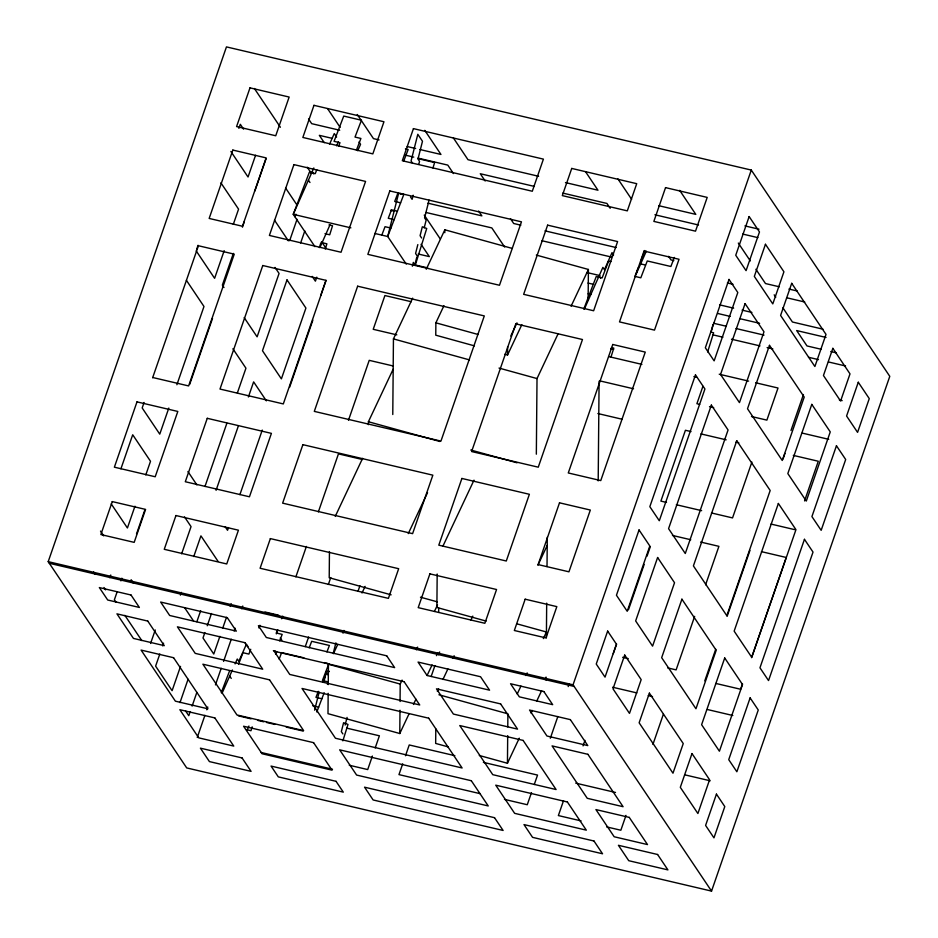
<?xml version="1.0" encoding="UTF-8"?>
<svg xmlns="http://www.w3.org/2000/svg" width="938" height="938" viewBox="0 0 938 938"><rect width="100%" height="100%" fill="white"/><g stroke="black" fill="none" stroke-linecap="round" stroke-linejoin="round"><path stroke-width="1.41" d="M328.171 693.323L327.995 713.677L399.776 733.516L409.097 713.712M328.253 684.599L328.441 664.245L400.221 684.072L400.057 701.518M329.449 551.556L329.215 577.726L391.134 594.833M368.388 424.668L368.411 421.737L393.186 369.162M392.776 414.514L393.444 338.899L412.638 298.155M399.776 733.516L399.987 710.242M443.955 305.659L435.877 322.824L435.76 335.183L474.417 345.864M435.795 728.885L435.666 743.424L448.341 746.929M437.178 574.021L436.885 607.472L486.142 621.085M438.667 612.432L438.714 608.07M444.811 232.706L444.835 229.798L512.394 248.464M504.785 354.247L507.54 355.01L507.622 346.767M479.295 755.477L507.446 763.262L507.693 735.627M507.775 726.903L507.892 713.818L438.925 694.765M536.337 454.18L537.017 378.565L558.063 333.869M546.01 679.98L546.033 677.072M546.385 637.817L546.69 603.157M547.018 566.54L547.288 537.24M588.126 299.996L588.407 269.464L536.325 255.077M598.198 480.877L599.089 381.262M398.603 193.369L387.711 236.493L406.248 264.106M418.852 164.127L419.544 161.395L417.985 159.073L422.487 141.263L417.809 134.298L411.067 161.008L412.626 163.329M413.154 195.21L412.11 199.325L410.551 197.003M412.368 266.216L413.33 262.406L414.889 264.727M417.832 244.595L415.581 253.506L417.14 255.816M429.076 200.087L424.574 217.886L426.133 220.207L424.211 227.84M415.217 263.449L416.824 257.094M314.605 710.172L319.166 692.08M323.856 682.008L326.272 672.429L327.831 674.75L328.792 670.928M333.4 652.719L335.886 642.882M345.149 725.039L347.072 717.406M711.098 332.122L713.032 324.489M319.377 247.585L320.585 243.716M325.287 248.969L326.893 243.821L320.995 242.426M252.181 726.856L250.974 730.725L246.248 729.612M432.946 167.972L434.634 162.555L418.289 158.71M415.206 265.419L426.731 228.497L422.323 226.797L420.083 235.696L421.643 238.018M323.176 682.102L326.647 670.987L329.004 671.538M342.874 740.844L347.986 724.429L343.589 722.717L341.338 731.628L342.898 733.938M610.966 357.12L613.792 348.104L611.424 347.541M707.651 351.926L713.619 332.779L711.051 332.181M48.213 561.651L226.457 46.9L751.291 170.071L889.787 376.349L711.543 891.1L186.709 767.929L48.213 561.651L573.048 684.822L711.543 891.1M196.628 249.438L198.059 245.287M120.92 468.801L132.704 434.763L150.514 461.285L145.8 474.909M238.885 128.365L240.304 124.285L243.563 129.151M144.077 402.461L142.177 407.96L159.765 434.153L168.805 408.065M152.636 377.756L198.422 245.744L234.254 254.151L188.62 385.928L152.788 377.522M255.57 155.274L248.042 177.012L230.889 151.475M109.816 577.714L110.754 575.017M176.883 384.732L203.98 306.491L186.392 280.286M134.955 506.227L127.416 528L111.223 503.894M224.194 250.657L214.614 278.328L196.148 250.821M233.304 224.37L238.569 209.151L220.899 182.84M254.878 190.965L266.005 158.839M233.351 253.401L222.365 285.105L223.983 287.52M242.414 227.207L244.326 221.685M136.502 534.003L144.98 509.533M117.191 591.679L114.389 599.757L116.007 602.161M120.932 580.892L121.858 578.195M189.652 384.463L212.516 318.428M289.643 240.714L297.053 219.293M150.584 643.456L155.251 629.973M181.632 553.819L191.047 526.617L184.516 516.885M204.965 486.517L226.879 423.237M237.361 392.963L245.944 368.2L232.894 348.784M300.641 242.965L304.815 230.924M216.068 490.316L238.416 425.805M248.394 396.973L253.623 381.872L266.357 400.843M159.823 653.974L155.614 666.132L172.1 690.696L180.53 666.379M162.637 645.872L163.564 643.175M180.401 595.149L181.351 592.394M193.767 556.539L200.931 535.856L217.862 561.076M228.497 527.566L227.547 530.31L225.167 526.757M239.905 494.619L262.253 430.096M196.851 621.742L200.673 610.708M316.786 277.167L315.403 281.177L312.19 276.393M320.655 295.564L325.932 280.356M179.99 702.609L188.069 679.276M289.643 387.171L312.846 320.175M204.883 632.552L202.995 637.992L213.77 654.044L219.891 636.351M207.239 625.752L211.472 613.511M190.215 711.59L188.784 715.706L185.583 710.945M192.114 706.103L196.863 692.373M222.716 628.19L226.492 617.31M230.256 606.429L231.194 603.709M197.25 737.479L204.906 715.342M206.829 709.808L207.79 707.041M215.459 684.904L221.204 668.302M223.596 661.384L231.264 639.235M234.137 630.934L235.098 628.167M241.805 608.797L242.766 606.03M348.467 420.283L369.22 360.344L393.01 365.937M295.88 576.835L306.398 546.444M318.357 511.902L338.454 453.875L362.467 459.514M276.358 633.889L277.777 629.773M305.284 646.61L308.614 637.008M328.37 584.468L330.762 577.55M343.015 633.162L343.953 630.43M358.035 591.245L359.934 585.746M372.386 756.063L367.708 769.57L349.264 765.244M375.188 747.949L379.398 735.802L346.779 728.146M431.163 676.486L434.927 665.605M438.703 654.724L439.641 652.004M402.707 763.837L398.967 774.612L480.233 793.689M405.497 755.747L409.238 744.96L454.86 755.676M531.483 792.598L527.273 804.734L504.468 799.375M534.273 784.508L537.544 775.081L483.375 762.36M550.313 738.265L557.84 716.515M568.205 686.593L569.143 683.872M573.048 684.822L751.291 170.071M702.925 386.304L696.899 403.703L699.701 404.36M613.276 653.657L616.606 644.043M628.483 609.723L644.172 564.43M647.021 556.187L650.351 546.584M563.515 800.712L558.368 815.568L581.091 820.902M583.049 745.886L584.949 740.363M694.659 616.348L676.122 669.884L667.68 667.903M705.599 584.784L718.907 546.338L700.616 542.047M625.998 815.38L620.85 830.236L606.652 826.906M652.93 744.397L663.436 714.064M751.889 462.071L732.543 517.917L711.473 512.969M790.992 430.472L803.444 394.523M704.79 680.847L715.717 649.272M727.126 616.325L749.943 550.442M783.066 458.905L784.954 453.429M804.558 500.904L818.288 461.25L793.29 455.387M742.509 683.767L740.61 689.254L715.811 683.439M751.549 657.679L786.243 557.477L761.445 551.65M316.763 169.731L315.274 173.624L309.364 172.229L293.242 214.321L314.945 246.659M338.595 146.328L339.978 142.717L334.069 141.333L343.742 116.078L361.458 120.228L355.01 137.065L360.907 138.461L356.452 150.115M403.68 161.195L408.147 149.541L405.427 148.896M381.813 235.11L385.037 226.691L390.935 228.075M397.935 193.017L394.71 201.436L400.608 202.819M221.274 692.607L229.587 670.881M238.522 664.362L242.977 652.707L248.887 654.091L250.727 649.284M258.9 627.956L259.92 625.294M277.261 630.406L276.276 632.998L282.174 634.381L279.7 640.853M281.728 618.752L282.713 616.16M279.149 659.086L281.635 652.602L303.865 657.819M309.212 647.783L311.697 641.311L329.414 645.473L326.928 651.945M318.275 691.353L315.965 697.368L321.875 698.751M328.863 663.694L322.414 680.531L328.323 681.914L327.397 684.318M316.81 711.977L324.173 692.736M583.776 309.106L596.263 276.511L602.161 277.894L608.61 261.057L610.978 261.62M638.133 267.987L634.909 276.405L640.818 277.8L647.267 260.963L670.881 266.498L674.352 257.434M641.358 259.568L644.828 250.505M313.831 167.961L293.242 214.321L350.882 227.852M294.802 216.643L295.892 214.204M329.613 144.077L334.28 133.559L336.625 137.042M336.625 145.777L338.372 141.837M357.718 150.737L360.567 144.323L359.008 142.001M319.952 247.456L330.024 224.768M222.095 693.17L232.389 669.99M235.098 663.893L237.267 659.015L238.815 661.325L246.401 644.254L247.96 646.563M275.573 654.349L276.71 651.781M247.14 730.034L248.922 726.035M584.468 308.848L602.888 267.365L604.447 269.687L612.033 252.603L613.593 254.925M636.081 274.224L646.317 251.173M426.262 269.241L444.835 229.798M335.241 516.404L362.596 458.342M333.412 653.68L337.762 644.441M362.009 592.98L365.117 586.379M408.276 533.593L427.54 492.685M510.764 336.05L516.979 322.86M507.54 355.01L521.845 324.654M442.924 546.151L474.007 480.162M571.066 306.269L588.407 269.464M400.221 684.072L402.085 680.109M416.378 649.764L417.621 647.114M434.411 611.482L437.518 604.893M413.459 704.473L415.944 699.197M427.071 675.501L418.067 662.076L480.549 676.744L489.566 690.169L427.071 675.501L432.101 664.89M436.451 655.65L437.694 653.012M437.354 691.353L438.597 688.715M442.947 679.475L447.918 668.911M452.89 658.359L454.133 655.721M470.923 620.077L472.787 616.125M537.884 565.274L547.206 545.482M517.213 694.026L520.942 686.1M525.925 675.548L527.168 672.909M543.325 638.59L546.432 632.001L516.873 623.829M507.446 763.262L519.265 738.183M531.072 713.103L532.315 710.465M536.665 701.225L541.636 690.673M538.623 176.285L467.992 159.706L453.16 137.616M565.473 182.582L597.963 190.215L585.476 171.607M339.708 130.241L311.686 123.664L308.543 118.985M379.081 139.938L373.465 138.613L357.272 114.506M407.209 146.539L415.64 148.509M419.861 149.505L440.942 154.453L424.762 130.335M658.722 205.68L695.797 214.38L679.675 190.367M744.924 225.894L758.994 229.2M742.72 234.066L757.881 237.631M405.239 155.11L413.752 157.115M418.008 158.112L447.789 165.1L453.464 173.565M332.064 138.332L319.342 135.342L324.243 142.646M534.355 186.416L480.291 173.729L485.181 181.011M562.823 193.099L606.933 203.452L610.192 208.306M654.912 214.767L698.529 225.003M673.812 260.588L670.998 259.932L668.583 256.332M427.974 203.206L481.862 215.857L478.615 211.027M520.825 225.179L513.707 223.502L510.448 218.648M545.013 230.854L616.16 247.55M779.279 286.782L765.502 283.557L755.899 269.265M788.917 289.056L797.194 290.991M727.384 282.959L733 284.273M426.04 212.48L491.829 227.922L504.667 247.057M786.665 297.756L804.722 302.001M541.988 240.749L611.341 257.024M639.657 263.672L645.321 264.997M397.384 211.238L391.486 209.854L388.262 218.273L394.159 219.656M390.571 210.335L394.112 211.167M587.223 272.606L599.968 275.596M719.587 304.85L733.645 308.156M742.075 310.126L751.901 312.436M822.966 329.179L792.422 322.004L782.902 307.828M826.038 337.446L796.667 330.563L806.997 345.946L820.985 349.229M588.009 283.053L593.66 284.378M717.629 313.456L730.221 316.411M740.023 318.709L759.616 323.305M374.778 233.456L387.711 236.493L403.832 194.401L399.975 193.498L400.514 194.307M328.98 224.932L332.533 225.765L329.707 234.793L324.994 233.679M418.219 254.01L429.334 256.613L421.068 244.314M588.114 293.829L590.94 294.497M713.607 323.27L726.2 326.225M736.002 328.523L764.001 335.101M830.775 351.527L836.368 352.84M414.866 264.891L427.705 267.905M712.939 334.854L722.917 337.188M731.476 339.204L760.003 345.899M767.132 347.564L772.842 348.913M808.497 357.272L818.475 359.617M828.465 361.962L845.572 365.984M839.369 399.963L842.16 400.62M411.29 301.731L384.908 295.54L373.218 329.308L396.821 334.854M610.767 348.713L613.593 349.37M719.223 374.215L748.618 381.109M755.618 382.751L778.012 388.015L766.885 420.13L751.49 416.519M608.61 356.569L641.897 364.378M693.909 376.584L696.723 377.252M599.64 380.828L633.549 388.789M709.503 406.67L713.701 407.655M802.189 433.086L828.758 439.324M691.036 431.586L685.42 430.272L660.891 501.103L666.508 502.416M700.874 433.895L726.164 439.828M736.002 442.138L738.804 442.795M597.869 413.541L621.929 419.192M771.001 524.072L794.615 529.618M676.345 504.726L701.636 510.659M672.464 535.446L690.755 539.737M622.656 657.339L628.284 658.664M612.608 687.226L636.843 692.912M648.24 695.586L652.52 696.594M707.475 709.538L732.813 715.495M265.008 611.998L278.633 615.199M49.304 563.269L574.138 686.44M273.368 650.667L275.725 651.218M324.138 662.58L327.69 663.412M684.857 774.847L710.195 780.791M312.753 705.786L318.65 707.17M575.744 783.136L615.504 792.469M238.404 715.858L251.056 718.836M258.091 720.478L263.707 721.803M266.521 722.459L274.963 724.441M286.207 727.079L303.08 731.042M260.811 752.405L332.498 769.23M435.877 322.824L478.099 334.491M393.444 338.899L469.457 359.899M499.016 368.071L537.017 378.565M368.411 421.737L439.922 441.493M470.759 450.017L517.026 462.797M420.47 597.189L437.354 601.856M774.178 294.825L775.761 297.194M738.312 243.071L750.306 260.928M617.931 178.912L631.637 199.325M599.101 275.901L600.66 278.223M424.246 215.083L440.309 239.002M327.596 108.679L340.154 127.392M312.202 171.619L313.761 173.94M254.386 88.489L280.392 127.24M307.23 167.198L311.287 173.26M308.414 180.166L309.974 182.488M285.598 188.034L297.029 205.059M321.711 241.887L325.721 247.867M274.471 220.149L288.353 240.832M275.022 267.412L279.067 273.427L257.106 336.848L244.173 317.595M187.917 471.544L196.886 484.899M280.274 637.934L281.822 640.255M184.61 607.683L193.474 620.897M229.681 676.087L231.24 678.409M100.507 531.096L103.708 535.868M131.109 579.719L133.524 583.319M124.871 615.375L141.802 640.584M93.612 572.016L95.207 574.396M104.001 587.493L105.607 589.873M136.983 401.874L114.377 467.183L155.204 476.762L177.81 411.454L136.983 401.874M249.989 87.855L236.587 126.571L275.737 135.764L289.15 97.048L249.989 87.855M232.835 150.068L209.162 218.437L242.485 226.257L266.158 157.901L232.835 150.068M112.267 501.596L100.858 534.543L134.181 542.363L145.589 509.416L112.267 501.596M313.972 105.326L302.845 137.452L372.832 153.879L383.959 121.752L313.972 105.326M293.922 164.607L269.394 235.438L341.045 252.252L365.574 181.421L293.922 164.607M207.263 418.313L185.302 481.733L249.449 496.788L271.41 433.368L207.263 418.313M175.945 515.525L164.256 549.305L226.738 563.961L238.428 530.193L175.945 515.525M262.781 265.513L219.996 389.059L283.311 403.926L326.096 280.38L262.781 265.513M287.005 279.899L262.476 350.73L281.388 378.893L305.917 308.063L287.005 279.899M389.809 190.942L367.848 254.362L499.485 285.258L521.458 221.837L389.809 190.942M270.367 538.6L260.096 568.252L388.402 598.362L398.673 568.709L270.367 538.6M302.88 444.659L282.631 503.143L412.603 533.64L432.852 475.167L302.88 444.659M357.648 286.196L314.3 411.383L440.942 441.106L484.301 315.918L357.648 286.196M413.435 128.623L402.308 160.738L532.292 191.246L543.407 159.12L413.435 128.623M547.616 225.143L523.65 294.333L593.637 310.759L617.603 241.57L547.616 225.143M461.895 478.45L438.796 545.166L506.286 561.006L529.384 494.291L461.895 478.45M515.818 323.868L471.615 451.541L538.26 467.183L582.475 339.521L515.818 323.868M429.897 573.868L418.207 607.636L484.864 623.289L496.554 589.51L429.897 573.868M571.734 168.43L562.319 195.608L627.311 210.862L636.726 183.684L571.734 168.43M665.546 187.623L653.856 221.403L695.515 231.17L707.205 197.402L665.546 187.623M644.031 251.067L619.502 321.898L654.501 330.117L679.03 259.275L644.031 251.067M612.772 344.481L568.276 472.963L600.766 480.584L645.262 352.102L612.772 344.481M525.174 599.194L514.341 630.5L545.998 637.934L556.832 606.628L525.174 599.194M559.505 502.815L538.119 564.582L568.944 571.817L590.33 510.049L559.505 502.815M639.048 529.947L616.442 595.255L627.217 611.295L649.823 545.998L639.048 529.947M749.145 216.561L735.744 255.265L746.073 270.66L759.487 231.944L749.145 216.561M695.468 374.895L649.835 506.672L659.297 520.754L704.93 388.977L695.468 374.895M729.014 279.418L705.341 347.775L714.135 360.872L737.807 292.515L729.014 279.418M607.648 631.098L596.24 664.045L605.033 677.142L616.442 644.195L607.648 631.098M765.455 244.279L754.328 276.405L772.795 303.912L783.922 271.786L765.455 244.279M745.077 303.631L720.548 374.461L739.461 402.625L763.989 331.794L745.077 303.631M657.608 557.512L635.647 620.933L652.578 646.153L674.539 582.733L657.608 557.512M624.696 655.076L612.995 688.844L629.492 713.396L641.182 679.628L624.696 655.076M711.356 405.099L668.571 528.645L685.279 553.526L728.064 429.979L711.356 405.099M769.477 345.336L747.516 408.757L782.257 460.499L804.218 397.079L769.477 345.336M649.389 693.135L639.13 722.788L672.98 773.217L683.251 743.564L649.389 693.135M681.914 599.194L661.665 657.679L695.961 708.765L716.21 650.28L681.914 599.194M736.764 440.719L693.405 565.907L726.821 615.68L770.18 490.492L736.764 440.719M791.707 283.323L780.592 315.438L814.888 366.524L826.015 334.409L791.707 283.323M811.792 404.384L787.826 473.573L806.293 501.08L830.259 431.89L811.792 404.384M724.711 657.984L701.612 724.699L719.411 751.221L742.521 684.505L724.711 657.984M778.364 503.471L734.149 631.133L751.748 657.327L795.952 529.665L778.364 503.471M691.998 753.566L680.308 787.334L697.895 813.527L709.585 779.759L691.998 753.566M832.862 348.338L823.447 375.517L840.589 401.054L850.004 373.875L832.862 348.338M858.282 382.247L846.58 416.015L857.578 432.383L869.268 398.615L858.282 382.247M836.45 445.749L811.921 516.58L821.16 530.333L845.689 459.503L836.45 445.749M804.452 539.315L759.956 667.797L768.539 680.578L813.023 552.083L804.452 539.315M716.444 794.123L705.599 825.428L713.959 837.869L724.793 806.574L716.444 794.123M750.119 697.884L728.732 759.651L736.869 771.775L758.256 709.996L750.119 697.884M543.876 691.564L510.553 683.743L519.347 696.84L552.67 704.661L543.876 691.564M131.015 595.009L99.346 587.575L107.706 600.015L139.363 607.449L131.015 595.009M227.313 617.696L160.656 602.055L169.672 615.48L236.329 631.122L227.313 617.696M386.714 655.814L258.407 625.705L266.322 637.488L394.628 667.61L386.714 655.814M244.888 642.671L177.411 626.83L195.21 653.364L262.699 669.193L244.888 642.671M570.363 719.634L529.536 710.043L546.96 736.013L587.786 745.593L570.363 719.634M147.782 621.085L116.945 613.851L133.442 638.415L164.267 645.649L147.782 621.085M500.622 703.91L436.463 688.855L453.394 714.064L517.542 729.119L500.622 703.91M404.114 681.703L274.131 651.195L289.748 674.445L419.72 704.954L404.114 681.703M587.903 754.316L552.072 745.898L587.247 798.297L623.078 806.703L587.903 754.316M269.546 679.851L202.889 664.198L236.962 714.955L303.619 730.608L269.546 679.851M173.589 657.714L141.099 650.093L175.394 701.178L207.884 708.8L173.589 657.714M428.689 718.191L302.036 688.469L335.464 738.253L462.106 767.976L428.689 718.191M523.099 740.41L459.772 725.555L492.755 774.671L556.082 789.538L523.099 740.41M214.849 717.922L179.862 709.703L198.762 737.866L233.761 746.085L214.849 717.922M567.396 801.99L495.745 785.176L514.645 813.34L586.309 830.153L567.396 801.99M313.585 742.662L243.587 726.235L262.065 753.742L332.052 770.168L313.585 742.662M629.257 817.397L595.923 809.576L614.179 836.755L647.501 844.575L629.257 817.397M471.322 780.733L339.673 749.837L356.604 775.058L488.241 805.953L471.322 780.733M657.585 854.495L618.423 845.302L628.753 860.697L667.915 869.889L657.585 854.495M242.074 757.939L200.415 748.161L209.42 761.586L251.079 771.364L242.074 757.939M494.525 817.69L364.554 787.181L373.125 799.962L503.108 830.458L494.525 817.69M593.977 841.011L523.99 824.584L532.561 837.353L602.548 853.779L593.977 841.011M336.039 781.319L271.059 766.076L278.305 776.875L343.296 792.129L336.039 781.319"/></g></svg>
